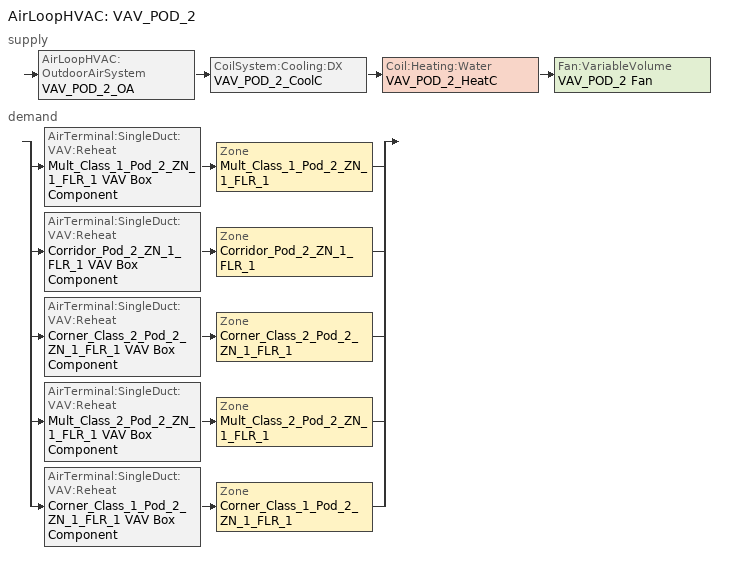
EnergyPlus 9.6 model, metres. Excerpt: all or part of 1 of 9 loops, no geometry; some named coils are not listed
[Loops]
AirLoopHVAC 'VAV_POD_2'
 supply: AirLoopHVAC:OutdoorAirSystem 'VAV_POD_2_OA' > CoilSystem:Cooling:DX 'VAV_POD_2_CoolC' > Coil:Heating:Water 'VAV_POD_2_HeatC' > Fan:VariableVolume 'VAV_POD_2 Fan'
 demand: split
  | AirTerminal:SingleDuct:VAV:Reheat 'Mult_Class_1_Pod_2_ZN_1_FLR_1 VAV Box Component' > Zone 'Mult_Class_1_Pod_2_ZN_1_FLR_1'
  | AirTerminal:SingleDuct:VAV:Reheat 'Corridor_Pod_2_ZN_1_FLR_1 VAV Box Component' > Zone 'Corridor_Pod_2_ZN_1_FLR_1'
  | AirTerminal:SingleDuct:VAV:Reheat 'Corner_Class_2_Pod_2_ZN_1_FLR_1 VAV Box Component' > Zone 'Corner_Class_2_Pod_2_ZN_1_FLR_1'
  | AirTerminal:SingleDuct:VAV:Reheat 'Mult_Class_2_Pod_2_ZN_1_FLR_1 VAV Box Component' > Zone 'Mult_Class_2_Pod_2_ZN_1_FLR_1'
  | AirTerminal:SingleDuct:VAV:Reheat 'Corner_Class_1_Pod_2_ZN_1_FLR_1 VAV Box Component' > Zone 'Corner_Class_1_Pod_2_ZN_1_FLR_1'
[Sizing:Zone] Zone Cooling Design Supply Air Temperature Input Method=SupplyAirTemperature; Zone Cooling Design Supply Air Temperature {C}=12.8; Zone Heating Design Supply Air Temperature Input Method=SupplyAirTemperature; Zone Heating Design Supply Air Temperature {C}=40; Zone Cooling Design Supply Air Humidity Ratio {kgWater/kgDryAir}=0.007; Zone Heating Design Supply Air Humidity Ratio {kgWater/kgDryAir}=0.008; Zone Heating Sizing Factor=0; Zone Cooling Sizing Factor=0; Cooling Design Air Flow Method=DesignDay; Cooling Design Air Flow Rate {m3/s}=0; Cooling Minimum Air Flow {m3/s}=0; Cooling Minimum Air Flow Fraction=0; Heating Design Air Flow Method=DesignDay; Heating Design Air Flow Rate {m3/s}=0; Account for Dedicated Outdoor Air System=No; Dedicated Outdoor Air System Control Strategy=NeutralSupplyAir; Dedicated Outdoor Air Low Setpoint Temperature for Design {C}=autosize; Dedicated Outdoor Air High Setpoint Temperature for Design {C}=autosize
Name | Design Specification Outdoor Air Object
Corner_Class_1_Pod_2_ZN_1_FLR_1 | SZ DSOA Corner_Class_1_Pod_2_ZN_1_FLR_1
Mult_Class_1_Pod_2_ZN_1_FLR_1 | SZ DSOA Mult_Class_1_Pod_2_ZN_1_FLR_1
Corridor_Pod_2_ZN_1_FLR_1 | SZ DSOA Corridor_Pod_2_ZN_1_FLR_1
Corner_Class_2_Pod_2_ZN_1_FLR_1 | SZ DSOA Corner_Class_2_Pod_2_ZN_1_FLR_1
Mult_Class_2_Pod_2_ZN_1_FLR_1 | SZ DSOA Mult_Class_2_Pod_2_ZN_1_FLR_1
[DesignSpecification:OutdoorAir]
Name | Outdoor Air Method | Outdoor Air Flow per Zone Floor Area {m3/s-m2} | Outdoor Air Flow per Person {m3/s-person}
SZ DSOA Corner_Class_1_Pod_2_ZN_1_FLR_1; SZ DSOA Mult_Class_1_Pod_2_ZN_1_FLR_1; SZ DSOA Corner_Class_2_Pod_2_ZN_1_FLR_1; SZ DSOA Mult_Class_2_Pod_2_ZN_1_FLR_1 | Flow/Area | 0.00187948
SZ DSOA Corridor_Pod_2_ZN_1_FLR_1 | Flow/Area | 0.000304781
Classroom_OA_Design_Spec | Sum | 0.00060972 | 0.00472
Corridor_OA_Design_Spec | Sum | 0.000304781 | 1e-08
[Sizing:System]
VAV_POD_2: Type of Load to Size On=Sensible; Design Outdoor Air Flow Rate {m3/s}=3.41484; Central Heating Maximum System Air Flow Ratio=0.3; Preheat Design Temperature {C}=7; Preheat Design Humidity Ratio {kgWater/kgDryAir}=0.008; Precool Design Temperature {C}=12.8; Precool Design Humidity Ratio {kgWater/kgDryAir}=0.008; Central Cooling Design Supply Air Temperature {C}=12.8; Central Heating Design Supply Air Temperature {C}=12.8; Type of Zone Sum to Use=Coincident; 100% Outdoor Air in Cooling=No; 100% Outdoor Air in Heating=No; Central Cooling Design Supply Air Humidity Ratio {kgWater/kgDryAir}=0.007; Central Heating Design Supply Air Humidity Ratio {kgWater/kgDryAir}=0.008; Cooling Supply Air Flow Rate Method=DesignDay; Cooling Supply Air Flow Rate {m3/s}=0; Heating Supply Air Flow Rate Method=DesignDay; Heating Supply Air Flow Rate {m3/s}=0; System Outdoor Air Method=ZoneSum; Zone Maximum Outdoor Air Fraction=1; Cooling Design Capacity Method=CoolingDesignCapacity; Cooling Design Capacity {W}=autosize; Heating Design Capacity Method=HeatingDesignCapacity; Heating Design Capacity {W}=autosize; Central Cooling Capacity Control Method=OnOff
[ZoneControl:Thermostat] Control Type Schedule=Dual Zone Control Type Sched
Name | Zone or ZoneList | Control 1
Corner_Class_1_Pod_2_ZN_1_FLR_1 Thermostat | Corner_Class_1_Pod_2_ZN_1_FLR_1 | Corner_Class_1_Pod_2_ZN_1_FLR_1 DualSPSched
Mult_Class_1_Pod_2_ZN_1_FLR_1 Thermostat | Mult_Class_1_Pod_2_ZN_1_FLR_1 | Mult_Class_1_Pod_2_ZN_1_FLR_1 DualSPSched
Corridor_Pod_2_ZN_1_FLR_1 Thermostat | Corridor_Pod_2_ZN_1_FLR_1 | Corridor_Pod_2_ZN_1_FLR_1 DualSPSched
Corner_Class_2_Pod_2_ZN_1_FLR_1 Thermostat | Corner_Class_2_Pod_2_ZN_1_FLR_1 | Corner_Class_2_Pod_2_ZN_1_FLR_1 DualSPSched
Mult_Class_2_Pod_2_ZN_1_FLR_1 Thermostat | Mult_Class_2_Pod_2_ZN_1_FLR_1 | Mult_Class_2_Pod_2_ZN_1_FLR_1 DualSPSched
[ThermostatSetpoint:DualSetpoint] Heating Setpoint Temperature Schedule=HTGSETP_SCH_YES_OPTIMUM; Cooling Setpoint Temperature Schedule=CLGSETP_SCH_YES_OPTIMUM
Corner_Class_1_Pod_2_ZN_1_FLR_1 DualSPSched; Mult_Class_1_Pod_2_ZN_1_FLR_1 DualSPSched; Corridor_Pod_2_ZN_1_FLR_1 DualSPSched; Corner_Class_2_Pod_2_ZN_1_FLR_1 DualSPSched; Mult_Class_2_Pod_2_ZN_1_FLR_1 DualSPSched
[AirTerminal:SingleDuct:VAV:Reheat] Availability Schedule=ALWAYS_ON; Maximum Air Flow Rate {m3/s}=AUTOSIZE; Zone Minimum Air Flow Input Method=Constant; Maximum Hot Water or Steam Flow Rate {m3/s}=AUTOSIZE; Minimum Hot Water or Steam Flow Rate {m3/s}=0; Convergence Tolerance=0.001; Damper Heating Action=ReverseWithLimits; Maximum Flow Fraction During Reheat=0.5; Maximum Reheat Air Temperature {C}=40
Name | Constant Minimum Air Flow Fraction | Reheat Coil
Corner_Class_1_Pod_2_ZN_1_FLR_1 VAV Box Component | 0.5 | Corner_Class_1_Pod_2_ZN_1_FLR_1 VAV Box Reheat Coil
Mult_Class_1_Pod_2_ZN_1_FLR_1 VAV Box Component | 0.675337 | Mult_Class_1_Pod_2_ZN_1_FLR_1 VAV Box Reheat Coil
Corridor_Pod_2_ZN_1_FLR_1 VAV Box Component | 0.2 | Corridor_Pod_2_ZN_1_FLR_1 VAV Box Reheat Coil
Corner_Class_2_Pod_2_ZN_1_FLR_1 VAV Box Component | 0.5 | Corner_Class_2_Pod_2_ZN_1_FLR_1 VAV Box Reheat Coil
Mult_Class_2_Pod_2_ZN_1_FLR_1 VAV Box Component | 0.856888 | Mult_Class_2_Pod_2_ZN_1_FLR_1 VAV Box Reheat Coil
[Zone equipment]
Corner_Class_1_Pod_2_ZN_1_FLR_1: Corner_Class_1_Pod_2_ZN_1_FLR_1 VAV Box Component
Mult_Class_1_Pod_2_ZN_1_FLR_1: Mult_Class_1_Pod_2_ZN_1_FLR_1 VAV Box Component
Corridor_Pod_2_ZN_1_FLR_1: Corridor_Pod_2_ZN_1_FLR_1 VAV Box Component
Corner_Class_2_Pod_2_ZN_1_FLR_1: Corner_Class_2_Pod_2_ZN_1_FLR_1 VAV Box Component
Mult_Class_2_Pod_2_ZN_1_FLR_1: Mult_Class_2_Pod_2_ZN_1_FLR_1 VAV Box Component
[Fan:VariableVolume]
VAV_POD_2 Fan: Availability Schedule=HVACOperationSchd; Fan Total Efficiency=0.6006; Pressure Rise {Pa}=1389.42; Maximum Flow Rate {m3/s}=AUTOSIZE; Fan Power Minimum Flow Rate Input Method=Fraction; Fan Power Minimum Flow Fraction=0.25; Motor Efficiency=0.924; Motor In Airstream Fraction=1; Fan Power Coefficient 1=0.0408; Fan Power Coefficient 2=0.088; Fan Power Coefficient 3=-0.0729; Fan Power Coefficient 4=0.9437; Fan Power Coefficient 5=0
[Coil:Cooling:DX:TwoSpeed]
VAV_POD_2_CoolC DXCoil: Availability Schedule=ALWAYS_ON; High Speed Gross Rated Total Cooling Capacity {W}=AUTOSIZE; High Speed Rated Sensible Heat Ratio=AUTOSIZE; High Speed Gross Rated Cooling COP {W/W}=3.73224; High Speed Rated Air Flow Rate {m3/s}=AUTOSIZE; Total Cooling Capacity Function of Temperature Curve=VAV_POD_2_CoolCLennoxStandard10Ton_TGA120S2B_CapFT; Total Cooling Capacity Function of Flow Fraction Curve=VAV_POD_2_CoolCLennoxStandard10Ton_TGA120S2B_CapFF; Energy Input Ratio Function of Temperature Curve=VAV_POD_2_CoolCLennoxStandard10Ton_TGA120S2B_EIRFT; Energy Input Ratio Function of Flow Fraction Curve=VAV_POD_2_CoolCLennoxStandard10Ton_TGA120S2B_EIRFFF; Part Load Fraction Correlation Curve=VAV_POD_2_CoolCLennoxStandard10Ton_TGA120S2B_PLR; Low Speed Gross Rated Total Cooling Capacity {W}=AUTOSIZE; Low Speed Gross Rated Sensible Heat Ratio=0.69; Low Speed Gross Rated Cooling COP {W/W}=3.73224; Low Speed Rated Air Flow Rate {m3/s}=AUTOSIZE; Low Speed Total Cooling Capacity Function of Temperature Curve=VAV_POD_2_CoolCLennoxStandard10Ton_TGA120S2B_CapFT; Low Speed Energy Input Ratio Function of Temperature Curve=VAV_POD_2_CoolCLennoxStandard10Ton_TGA120S2B_EIRFT
[Coil:Heating:Water]
VAV_POD_2_HeatC: Availability Schedule=ALWAYS_ON; U-Factor Times Area Value {W/K}=AUTOSIZE; Maximum Water Flow Rate {m3/s}=AUTOSIZE; Performance Input Method=UFactorTimesAreaAndDesignWaterFlowRate; Rated Capacity {W}=AUTOSIZE; Rated Inlet Water Temperature {C}=82.2; Rated Inlet Air Temperature {C}=12.8; Rated Outlet Water Temperature {C}=71.1; Rated Outlet Air Temperature {C}=40
[CoilSystem:Cooling:DX]
VAV_POD_2_CoolC: Availability Schedule=ALWAYS_ON; Cooling Coil=VAV_POD_2_CoolC DXCoil
[Controller:WaterCoil]
VAV_POD_2_HeatC_Controller: Control Variable=Temperature; Action=Normal; Actuator Variable=Flow; Controller Convergence Tolerance {deltaC}=0.0001; Maximum Actuated Flow {m3/s}=AUTOSIZE; Minimum Actuated Flow {m3/s}=0
[Controller:OutdoorAir]
VAV_POD_2_OA_Controller: Minimum Outdoor Air Flow Rate {m3/s}=0; Maximum Outdoor Air Flow Rate {m3/s}=AUTOSIZE; Economizer Control Type=DifferentialDryBulb; Economizer Control Action Type=ModulateFlow; Lockout Type=NoLockout; Minimum Limit Type=FixedMinimum; Minimum Outdoor Air Schedule=MinOA_MotorizedDamper_Sched; Mechanical Ventilation Controller=VAV_POD_2_DCV
[AirLoopHVAC]
VAV_POD_2: Design Supply Air Flow Rate {m3/s}=AUTOSIZE
[SetpointManager:OutdoorAirReset]
VAV_POD_2 SAT setpoint: Control Variable=Temperature; Setpoint at Outdoor Low Temperature {C}=15.6; Outdoor Low Temperature {C}=10; Setpoint at Outdoor High Temperature {C}=12.8; Outdoor High Temperature {C}=21.1; Setpoint Node or NodeList=VAV_POD_2 Supply Equipment Outlet Node
[SetpointManager:MixedAir] Control Variable=Temperature
Name | Setpoint Node or NodeList
VAV_POD_2_CoolC SAT Manager | VAV_POD_2_CoolC-VAV_POD_2_HeatCNode
VAV_POD_2_HeatC SAT Manager | VAV_POD_2_HeatC-VAV_POD_2 FanNode
VAV_POD_2_OAMixed Air Temp Manager | VAV_POD_2_OA-VAV_POD_2_CoolCNode
[Controller:MechanicalVentilation]
VAV_POD_2_DCV: Availability Schedule=MinOA_MotorizedDamper_Sched; Demand Controlled Ventilation=Yes; System Outdoor Air Method=Standard62.1VentilationRateProcedure; Zone or ZoneList 1=Corner_Class_1_Pod_2_ZN_1_FLR_1; Design Specification Outdoor Air Object Name 1=Classroom_OA_Design_Spec; Design Specification Zone Air Distribution Object Name 1=Pod_Zones_Air_Distribution; Zone or ZoneList 2=Mult_Class_1_Pod_2_ZN_1_FLR_1; Design Specification Outdoor Air Object Name 2=Classroom_OA_Design_Spec; Design Specification Zone Air Distribution Object Name 2=Pod_Zones_Air_Distribution; Zone or ZoneList 3=Corridor_Pod_2_ZN_1_FLR_1; Design Specification Outdoor Air Object Name 3=Corridor_OA_Design_Spec; Design Specification Zone Air Distribution Object Name 3=Pod_Zones_Air_Distribution; Zone or ZoneList 4=Corner_Class_2_Pod_2_ZN_1_FLR_1; Design Specification Outdoor Air Object Name 4=Classroom_OA_Design_Spec; Design Specification Zone Air Distribution Object Name 4=Pod_Zones_Air_Distribution; Zone or ZoneList 5=Mult_Class_2_Pod_2_ZN_1_FLR_1; Design Specification Outdoor Air Object Name 5=Classroom_OA_Design_Spec; Design Specification Zone Air Distribution Object Name 5=Pod_Zones_Air_Distribution
[DesignSpecification:ZoneAirDistribution]
Pod_Zones_Air_Distribution: Zone Air Distribution Effectiveness in Cooling Mode=1; Zone Air Distribution Effectiveness in Heating Mode=1
[EnergyManagementSystem:Sensor]
Name | Output:Variable or Output:Meter Index Key | Output:Variable or Output:Meter
cCL1_Pod_2_ZN_1_FLR_1_LSr | Corner_Class_1_Pod_2_ZN_1_FLR_1 | Zone Lights Electricity Rate
cCL1_Pod_2_ZN_1_FLR_1_OSr | Corner_Class_1_Pod_2_ZN_1_FLR_1 | People Occupant Count
mCl1_Pod_2_ZN_1_FLR_1_LSr | Mult_Class_1_Pod_2_ZN_1_FLR_1 | Zone Lights Electricity Rate
mCl1_Pod_2_ZN_1_FLR_1_OSr | Mult_Class_1_Pod_2_ZN_1_FLR_1 | People Occupant Count
cPOD2_ZN_1_FLR_1_LSr | Corridor_Pod_2_ZN_1_FLR_1 | Zone Lights Electricity Rate
cCL2_Pod_2_ZN_1_FLR_1_LSr | Corner_Class_2_Pod_2_ZN_1_FLR_1 | Zone Lights Electricity Rate
cCL2_Pod_2_ZN_1_FLR_1_OSr | Corner_Class_2_Pod_2_ZN_1_FLR_1 | People Occupant Count
mCl2_Pod_2_ZN_1_FLR_1_LSr | Mult_Class_2_Pod_2_ZN_1_FLR_1 | Zone Lights Electricity Rate
mCl2_Pod_2_ZN_1_FLR_1_OSr | Mult_Class_2_Pod_2_ZN_1_FLR_1 | People Occupant Count
[EnergyManagementSystem:Program]
SET_cCL2_Pod_3_ZN_1_FLR_1_Light_EMS_Program: SET cCL2_Pod_3_ZN_1_FLR_1_LSr_IP=0.093*cCL2_Pod_3_ZN_1_FLR_1_LSr/cCL2_Pod_3_ZN_1_FLR_1_Area; IF (cCL2_Pod_3_ZN_1_FLR_1_OSr <= 0) && (cCL2_Pod_3_ZN_1_FLR_1_LSr_IP >= 0.02); SET cCL2_Pod_3_ZN_1_FLR_1_LAr = 0.02*cCL2_Pod_3_ZN_1_FLR_1_Area/0.09290304; ELSE; SET cCL2_Pod_3_ZN_1_FLR_1_LAr = NULL; ENDIF
SET_mCl2_Pod_3_ZN_1_FLR_1_Light_EMS_Program: SET mCl2_Pod_3_ZN_1_FLR_1_LSr_IP=0.093*mCl2_Pod_3_ZN_1_FLR_1_LSr/mCl2_Pod_3_ZN_1_FLR_1_Area; IF (mCl2_Pod_3_ZN_1_FLR_1_OSr <= 0) && (mCl2_Pod_3_ZN_1_FLR_1_LSr_IP >= 0.02); SET mCl2_Pod_3_ZN_1_FLR_1_LAr = 0.02*mCl2_Pod_3_ZN_1_FLR_1_Area/0.09290304; ELSE; SET mCl2_Pod_3_ZN_1_FLR_1_LAr = NULL; ENDIF
SET_cPCLZN_1_FLR_1_Light_EMS_Program: SET cPCLZN_1_FLR_1_LSr_IP=0.093*cPCLZN_1_FLR_1_LSr/cPCLZN_1_FLR_1_Area; IF (cPCLZN_1_FLR_1_OSr <= 0) && (cPCLZN_1_FLR_1_LSr_IP >= 0.02); SET cPCLZN_1_FLR_1_LAr = 0.02*cPCLZN_1_FLR_1_Area/0.09290304; ELSE; SET cPCLZN_1_FLR_1_LAr = NULL; ENDIF
SET_Main_Corridor_ZN_1_FLR_1_Light_EMS_Program: SET Main_Corridor_ZN_1_FLR_1_LSr_IP=0.093*Main_Corridor_ZN_1_FLR_1_LSr/Main_Corridor_ZN_1_FLR_1_Area; IF (Main_Corridor_ZN_1_FLR_1_OSr <= 0) && (Main_Corridor_ZN_1_FLR_1_LSr_IP >= 0.02); SET Main_Corridor_ZN_1_FLR_1_LAr = 0.02*Main_Corridor_ZN_1_FLR_1_Area/0.09290304; ELSE; SET Main_Corridor_ZN_1_FLR_1_LAr = NULL; ENDIF
SET_Lobby_ZN_1_FLR_1_Light_EMS_Program: SET Lobby_ZN_1_FLR_1_LSr_IP=0.093*Lobby_ZN_1_FLR_1_LSr/Lobby_ZN_1_FLR_1_Area; IF (Lobby_ZN_1_FLR_1_OSr <= 0) && (Lobby_ZN_1_FLR_1_LSr_IP >= 0.02); SET Lobby_ZN_1_FLR_1_LAr = 0.02*Lobby_ZN_1_FLR_1_Area/0.09290304; ELSE; SET Lobby_ZN_1_FLR_1_LAr = NULL; ENDIF
SET_Mech_ZN_1_FLR_1_Light_EMS_Program: SET Mech_ZN_1_FLR_1_LSr_IP=0.093*Mech_ZN_1_FLR_1_LSr/Mech_ZN_1_FLR_1_Area; IF (Mech_ZN_1_FLR_1_OSr <= 0) && (Mech_ZN_1_FLR_1_LSr_IP >= 0.02); SET Mech_ZN_1_FLR_1_LAr = 0.02*Mech_ZN_1_FLR_1_Area/0.09290304; ELSE; SET Mech_ZN_1_FLR_1_LAr = NULL; ENDIF
SET_Bath_ZN_1_FLR_1_Light_EMS_Program: SET Bath_ZN_1_FLR_1_LSr_IP=0.093*Bath_ZN_1_FLR_1_LSr/Bath_ZN_1_FLR_1_Area; IF (Bath_ZN_1_FLR_1_OSr <= 0) && (Bath_ZN_1_FLR_1_LSr_IP >= 0.02); SET Bath_ZN_1_FLR_1_LAr = 0.02*Bath_ZN_1_FLR_1_Area/0.09290304; ELSE; SET Bath_ZN_1_FLR_1_LAr = NULL; ENDIF
SET_Offices_ZN_1_FLR_1_Light_EMS_Program: SET Offices_ZN_1_FLR_1_LSr_IP=0.093*Offices_ZN_1_FLR_1_LSr/Offices_ZN_1_FLR_1_Area; IF (Offices_ZN_1_FLR_1_OSr <= 0) && (Offices_ZN_1_FLR_1_LSr_IP >= 0.02); SET Offices_ZN_1_FLR_1_LAr = 0.02*Offices_ZN_1_FLR_1_Area/0.09290304; ELSE; SET Offices_ZN_1_FLR_1_LAr = NULL; ENDIF
SET_Gym_ZN_1_FLR_1_Light_EMS_Program: SET Gym_ZN_1_FLR_1_LSr_IP=0.093*Gym_ZN_1_FLR_1_LSr/Gym_ZN_1_FLR_1_Area; IF (Gym_ZN_1_FLR_1_OSr <= 0) && (Gym_ZN_1_FLR_1_LSr_IP >= 0.02); SET Gym_ZN_1_FLR_1_LAr = 0.02*Gym_ZN_1_FLR_1_Area/0.09290304; ELSE; SET Gym_ZN_1_FLR_1_LAr = NULL; ENDIF
SET_Kitchen_ZN_1_FLR_1_Light_EMS_Program: SET Kitchen_ZN_1_FLR_1_LSr_IP=0.093*Kitchen_ZN_1_FLR_1_LSr/Kitchen_ZN_1_FLR_1_Area; IF (Kitchen_ZN_1_FLR_1_OSr <= 0) && (Kitchen_ZN_1_FLR_1_LSr_IP >= 0.02); SET Kitchen_ZN_1_FLR_1_LAr = 0.02*Kitchen_ZN_1_FLR_1_Area/0.09290304; ELSE; SET Kitchen_ZN_1_FLR_1_LAr = NULL; ENDIF
SET_Cafeteria_ZN_1_FLR_1_Light_EMS_Program: SET Cafeteria_ZN_1_FLR_1_LSr_IP=0.093*Cafeteria_ZN_1_FLR_1_LSr/Cafeteria_ZN_1_FLR_1_Area; IF (Cafeteria_ZN_1_FLR_1_OSr <= 0) && (Cafeteria_ZN_1_FLR_1_LSr_IP >= 0.02); SET Cafeteria_ZN_1_FLR_1_LAr = 0.02*Cafeteria_ZN_1_FLR_1_Area/0.09290304; ELSE; SET Cafeteria_ZN_1_FLR_1_LAr = NULL; ENDIF
SET_LMC_ZN_1_FLR_1_Light_EMS_Program: SET LMC_ZN_1_FLR_1_LSr_IP=0.093*LMC_ZN_1_FLR_1_LSr/LMC_ZN_1_FLR_1_Area; IF (LMC_ZN_1_FLR_1_OSr <= 0) && (LMC_ZN_1_FLR_1_LSr_IP >= 0.02); SET LMC_ZN_1_FLR_1_LAr = 0.02*LMC_ZN_1_FLR_1_Area/0.09290304; ELSE; SET LMC_ZN_1_FLR_1_LAr = NULL; ENDIF
[EnergyManagementSystem:ProgramCallingManager]
Transformer_Load_Prog_Manager: AfterPredictorAfterHVACManagers; Transformer_Load_Prog
PSZ2_5_Set_Number_of_Stages_CallingManager: BeginNewEnvironment; PSZ2_5_Set_Number_of_Stages
PSZ2_5_ECO_Manager: InsideHVACSystemIterationLoop; PSZ2_5_Economizer_CTRL_Prog
PSZ2_5_Fan_Parameter_manager: BeginNewEnvironment; PSZ2_5_Set_Fan_Par
PSZ2_5_Fan_Main_Manager: BeginTimestepBeforePredictor; PSZ2_5_Fan_Control
PSZ1_6_Set_Number_of_Stages_CallingManager: BeginNewEnvironment; PSZ1_6_Set_Number_of_Stages
PSZ1_6_ECO_Manager: InsideHVACSystemIterationLoop; PSZ1_6_Economizer_CTRL_Prog
PSZ1_6_Fan_Parameter_manager: BeginNewEnvironment; PSZ1_6_Set_Fan_Par
PSZ1_6_Fan_Main_Manager: BeginTimestepBeforePredictor; PSZ1_6_Fan_Control
PSZ2_7_Set_Number_of_Stages_CallingManager: BeginNewEnvironment; PSZ2_7_Set_Number_of_Stages
PSZ2_7_ECO_Manager: InsideHVACSystemIterationLoop; PSZ2_7_Economizer_CTRL_Prog
PSZ2_7_Fan_Parameter_manager: BeginNewEnvironment; PSZ2_7_Set_Fan_Par
PSZ2_7_Fan_Main_Manager: BeginTimestepBeforePredictor; PSZ2_7_Fan_Control
OA_BASED_OPTIMUM_START_EMS_Program Manager: BeginTimestepBeforePredictor; OA_BASED_OPTIMUM_START_EMS_Program
BoilerParManager: BeginNewEnvironment; SetBoilerPar
BoilerCurveManager: InsideHVACSystemIterationLoop; SetBoilerCurve
[EnergyManagementSystem:InternalVariable] Internal Data Type=Zone Floor Area
Name | Internal Data Index Key
cCL1_Pod_2_ZN_1_FLR_1_Area | Corner_Class_1_Pod_2_ZN_1_FLR_1
mCl1_Pod_2_ZN_1_FLR_1_Area | Mult_Class_1_Pod_2_ZN_1_FLR_1
cPOD2_ZN_1_FLR_1_Area | Corridor_Pod_2_ZN_1_FLR_1
cCL2_Pod_2_ZN_1_FLR_1_Area | Corner_Class_2_Pod_2_ZN_1_FLR_1
mCl2_Pod_2_ZN_1_FLR_1_Area | Mult_Class_2_Pod_2_ZN_1_FLR_1
[Schedule:Compact]
ALWAYS_ON: Through: 12/31, For: AllDays, Until: 24:00, 1
Dual Zone Control Type Sched: Through: 12/31, For: AllDays, Until: 24:00, 4
HVACOperationSchd: Through: 12/31, For: Weekdays SummerDesignDay WinterDesignDay, Until: 07:00, 0, Until: 21:00, 1, Until: 24:00, 0, For: WeekEnds Holidays AllOtherDays, Until: 24:00, 0
HTGSETP_SCH_YES_OPTIMUM: Through: 12/31, For: SummerDesignDay, Until: 24:00, 15.6, For: WinterDesignDay, Until: 24:00, 21, For: Weekdays, Until: 06:00, 15.6, Until: 07:00, 17.8, Until: 08:00, 20, Until: 21:00, 21, Until: 24:00, 15.6, For: WeekEnds Holidays AllOtherDays, Until: 24:00, 15.6
CLGSETP_SCH_YES_OPTIMUM: Through: 12/31, For: SummerDesignDay, Until: 24:00, 24, For: WinterDesignDay, Until: 24:00, 26.7, For: Weekdays, Until: 06:00, 26.7, Until: 07:00, 25.6, Until: 08:00, 25, Until: 21:00, 24, Until: 24:00, 26.7, For: WeekEnds Holidays AllOtherDays, Until: 24:00, 26.7
MinOA_MotorizedDamper_Sched: Through: 12/31, For: Weekdays SummerDesignDay WinterDesignDay, Until: 08:00, 0, Until: 21:00, 1, Until: 24:00, 0, For: WeekEnds Holidays AllOtherDays, Until: 24:00, 0
[Curve:Quadratic]
Name | Coefficient1 Constant | Coefficient2 x | Coefficient3 x**2 | Minimum Value of x | Maximum Value of x
VAV_POD_2_CoolCLennoxStandard10Ton_TGA120S2B_CapFF | 0.77136 | 0.34053 | -0.11088 | 0.75918 | 1.13877
VAV_POD_2_CoolCLennoxStandard10Ton_TGA120S2B_EIRFFF | 1.2055 | -0.32953 | 0.12308 | 0.75918 | 1.13877
VAV_POD_2_CoolCLennoxStandard10Ton_TGA120S2B_PLR | 0.771 | 0.229 | 0 | 0 | 1
[Curve:Biquadratic] Minimum Value of x=17; Maximum Value of x=22; Minimum Value of y=29; Maximum Value of y=46
Name | Coefficient1 Constant | Coefficient2 x | Coefficient3 x**2 | Coefficient4 y | Coefficient5 y**2 | Coefficient6 x*y
VAV_POD_2_CoolCLennoxStandard10Ton_TGA120S2B_CapFT | 0.42415 | 0.04426 | -0.00042 | 0.00333 | -0.00008 | -0.00021
VAV_POD_2_CoolCLennoxStandard10Ton_TGA120S2B_EIRFT | 1.23649 | -0.02431 | 0.00057 | -0.01434 | 0.00063 | -0.00038
